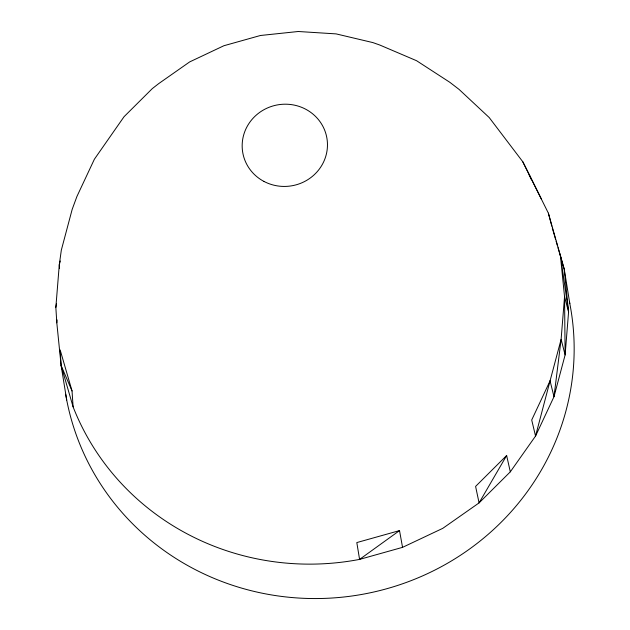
<?xml version="1.0" encoding="UTF-8"?>
<svg xmlns="http://www.w3.org/2000/svg" width="630" height="630" viewBox="0 0 630 630"><rect width="100%" height="100%" fill="white"/><g stroke="black" fill="none" stroke-linecap="round" stroke-linejoin="round"><path stroke-width="0.94" d="M66.701 399.995L61.126 365.573L56.81 322.828L55.849 307.416L59.283 264.765L61.33 250.11L72.19 209.333L76.931 196.458L94.39 159.209L124.055 116.7L152.303 88.602L158.768 83.57L189.654 61.921L223.902 45.73L260.474 35.485L298.266 31.5L336.113 33.894L372.873 42.588L379.843 45.053L416.572 60.716L449.844 82.317L459.073 89.413L489.203 117.542L522.798 161.776L541.58 199.427M56.81 322.828L57.046 319.898M55.849 307.416L56.464 303.628M60.291 260.993L59.283 264.765L59.527 268.553M506.638 455.529L475.595 486.415L479.076 502.897L510.308 471.831L506.638 455.529L479.076 502.897L442.788 528.334L402.546 547.352L359.58 559.393A256.134 246.456 -9.2 0 1 73.096 406.862L61.126 365.573L60.149 349.91L72.04 390.954L73.096 406.862M510.308 471.831L535.539 436.07L553.99 396.711L565.118 354.934L568.575 312.023L564.252 269.278L548.368 213.153L522.798 161.776M399.522 530.602L359.58 559.393L356.808 542.572L399.522 530.602L402.546 547.352M531.192 179.322L529.239 174.809L529.712 176.636M61.126 365.573L72.04 390.954M552.289 227.989L555.55 239.25M556.093 241.125L557.456 245.818M557.999 247.692L564.252 269.278L569.827 303.699M548.368 213.153L551.801 226.131M569.449 301.786A256.134 246.456 -9.2 0 1 363.163 594.184A256.134 246.456 -9.2 0 1 65.662 394.246M564.551 296.683L561.117 339.334L553.99 396.711L550.061 380.859L561.117 339.334L565.118 354.934L564.551 296.683L560.259 254.189L568.575 312.023L564.551 296.683M550.061 380.859L535.539 436.07L531.712 419.99L550.061 380.859M263.852 181.369A42.69 41.076 -9.2 0 0 327.466 144.412A42.69 41.076 -9.2 0 0 263.135 110.163A42.69 41.076 -9.2 0 0 263.852 181.369"/></g></svg>
